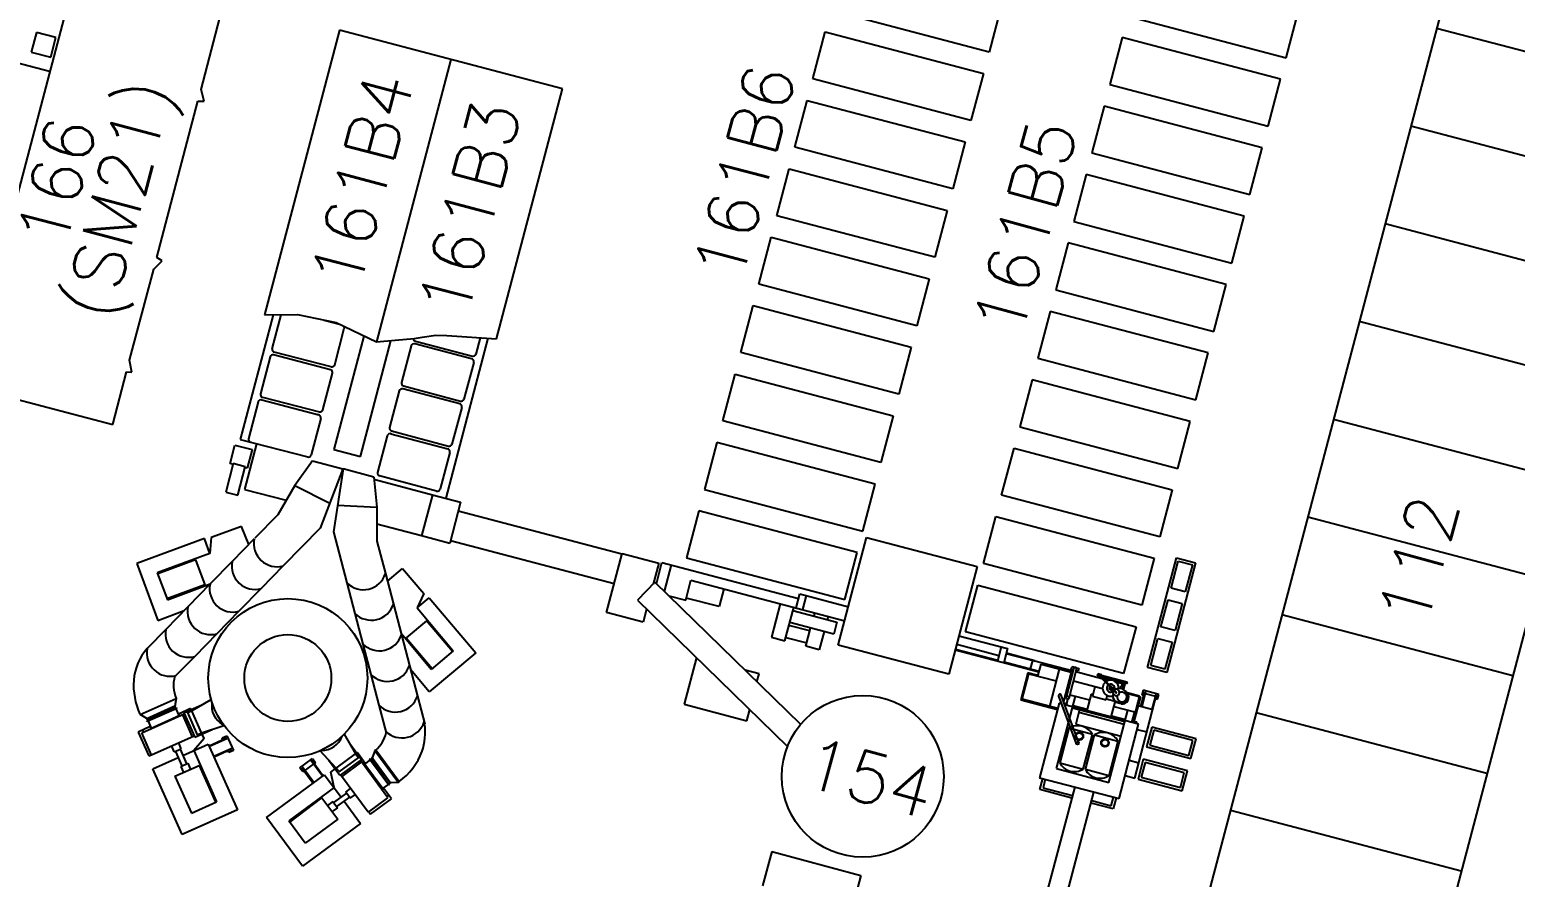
# Model space of a CAD drawing. Extents: x -16413 to 78405, y -232 to 83089.
# Drawn here: x 14188 to 18594, y 29805 to 32320 of the extents above; entities that cross this region are included whole.
import ezdxf
from ezdxf.enums import TextEntityAlignment as Align

# ---------------------------------------------------------------- set-up
doc = ezdxf.new("R2010")
doc.units = 0
doc.header["$LTSCALE"] = 350
doc.header["$MEASUREMENT"] = 0
doc.layers.add('BACKGROUND', color=7, linetype='CONTINUOUS')
doc.styles.add('SIMPLEX', font='SIMPLEX')

msp = doc.modelspace()

# ---------------------------------------------------------------- linework, layer by layer
at = {"layer": 'BACKGROUND'}
for p, q in [((20126.9, 39029.3), (17060.5, 27392.5)), ((20811.5, 38848.8), (17898, 27792.3)), ((14303.1, 32411), (14091.8, 31609.2)), ((17069.4, 32393.2), (17032.7, 32254)), ((14695.7, 32142.9), (14757.7, 32378)), ((17032.7, 32254), (16563.8, 32377.5)), ((17444.7, 32360.6), (17913.6, 32237)), ((17913.6, 32237), (17950.3, 32376.3)), ((14207.2, 32312), (14191.9, 32254)), ((14265.2, 32296.7), (14207.2, 32312)), ((14249.9, 32238.7), (14265.2, 32296.7)), ((15106.4, 32319.1), (14883.6, 31474)), ((15767.4, 32144.9), (15106.4, 32319.1)), ((16510.3, 32174.5), (16547, 32313.7)), ((16547, 32313.7), (17015.9, 32190.2)), ((17427.9, 32296.8), (17391.2, 32157.5)), ((17896.8, 32173.2), (17427.9, 32296.8)), ((19044.6, 32143.8), (18360, 32324.2)), ((14004.9, 32260.8), (14246.7, 32197.1)), ((14191.9, 32254), (14249.9, 32238.7)), ((15436.9, 32232), (15215.9, 31393.6)), ((16979.2, 32050.9), (16510.3, 32174.5)), ((17015.9, 32190.2), (16979.2, 32050.9)), ((17860.1, 32034), (17896.8, 32173.2)), ((14704.6, 32108), (14695.7, 32142.9)), ((15571.9, 31403.2), (15767.4, 32144.9)), ((17391.2, 32157.5), (17860.1, 32034)), ((14564.3, 31644.2), (14686.5, 32108.1)), ((14686.5, 32108.1), (14704.6, 32108)), ((16456.8, 31971.4), (16493.5, 32110.6)), ((16493.5, 32110.6), (16962.4, 31987.1)), ((17374.4, 32093.7), (17337.7, 31954.5)), ((17843.2, 31970.1), (17374.4, 32093.7)), ((18968.2, 31853.7), (18283.6, 32034.1)), ((16925.7, 31847.8), (16456.8, 31971.4)), ((16962.4, 31987.1), (16925.7, 31847.8)), ((17337.7, 31954.5), (17806.6, 31830.9)), ((17806.6, 31830.9), (17843.2, 31970.1)), ((16403.3, 31768.3), (16440, 31907.6)), ((16440, 31907.6), (16908.8, 31784)), ((17320.9, 31890.6), (17284.2, 31751.4)), ((17789.7, 31767.1), (17320.9, 31890.6)), ((16872.2, 31644.8), (16403.3, 31768.3)), ((16908.8, 31784), (16872.2, 31644.8)), ((17753, 31627.8), (17789.7, 31767.1)), ((17284.2, 31751.4), (17753, 31627.8)), ((18891.7, 31563.6), (18207.1, 31744)), ((16349.8, 31565.3), (16386.5, 31704.5)), ((16386.5, 31704.5), (16855.3, 31581)), ((17267.4, 31687.6), (17230.7, 31548.3)), ((17736.2, 31564), (17267.4, 31687.6)), ((14555.2, 31609.3), (14580.7, 31634.7)), ((14580.7, 31634.7), (14564.3, 31644.2)), ((14483.8, 31339.4), (14555.2, 31609.3)), ((16818.6, 31441.7), (16349.8, 31565.3)), ((16855.3, 31581), (16818.6, 31441.7)), ((17230.7, 31548.3), (17699.5, 31424.8)), ((17699.5, 31424.8), (17736.2, 31564)), ((14909.5, 31474.2), (14812, 31104.1)), ((14883.6, 31474), (14981.5, 31474.9)), ((14906.7, 31373.7), (14933, 31474.4)), ((14981.5, 31474.9), (15096.7, 31451.3)), ((15060.8, 31458.7), (15106.3, 31446.7)), ((16296.3, 31362.2), (16333, 31501.4)), ((16333, 31501.4), (16801.8, 31377.9)), ((17213.8, 31484.5), (17177.2, 31345.2)), ((17682.7, 31360.9), (17213.8, 31484.5)), ((15092.2, 31325.8), (15120.5, 31434.2)), ((15096.7, 31451.3), (15215.9, 31393.6)), ((18815.3, 31273.5), (18130.7, 31453.9)), ((15178.5, 31410.8), (15089.8, 31074.1)), ((15168.3, 31053.5), (15258.9, 31397.4)), ((15215.9, 31393.6), (15271.7, 31398.5)), ((15271.7, 31398.5), (15327.5, 31403.5)), ((15319, 31381.9), (15290.2, 31273.6)), ((15327.5, 31403.5), (15351.7, 31407.9)), ((15498.3, 31343.4), (15329.3, 31387.9)), ((15331.4, 31395.9), (15500.4, 31351.4)), ((15351.7, 31407.9), (15392.4, 31413.3)), ((15392.4, 31413.3), (15424.4, 31412.7)), ((15546.5, 31404.8), (15421.4, 30930)), ((15424.4, 31412.7), (15571.9, 31403.2)), ((15523.6, 31406.3), (15510.7, 31357.5)), ((16801.8, 31377.9), (16765.1, 31238.6)), ((14490.3, 31303.9), (14483.8, 31339.4)), ((14900.3, 31349.4), (14871.8, 31240.1)), ((15079.5, 31310.9), (14910.6, 31355.4)), ((15081.9, 31319.7), (14912.7, 31363.4)), ((15504.3, 31333.1), (15475.2, 31223.9)), ((16765.1, 31238.6), (16296.3, 31362.2)), ((17177.2, 31345.2), (17646, 31221.7)), ((17646, 31221.7), (17682.7, 31360.9)), ((13829.4, 31308.1), (14433.6, 31148.9)), ((14433.6, 31148.9), (14474.7, 31304.6)), ((14474.7, 31304.6), (14490.3, 31303.9)), ((15057.2, 31192.2), (15085.5, 31300.6)), ((16242.8, 31159.1), (16279.4, 31298.4)), ((16279.4, 31298.4), (16748.3, 31174.8)), ((15283.6, 31248.4), (15254.7, 31140.1)), ((15462.8, 31209.9), (15293.9, 31254.4)), ((15296.1, 31263.3), (15464.9, 31217.9)), ((17160.3, 31281.4), (17123.6, 31142.2)), ((17629.2, 31157.9), (17160.3, 31281.4)), ((14865.3, 31215.7), (14836.8, 31106.4)), ((14875.6, 31221.7), (15044.6, 31177.2)), ((14877.8, 31229.8), (15047, 31186.1)), ((15468.8, 31199.6), (15439.7, 31090.4)), ((15050.6, 31166.9), (15022.3, 31058.5)), ((16711.6, 31035.6), (16242.8, 31159.1)), ((16748.3, 31174.8), (16711.6, 31035.6)), ((17592.5, 31018.6), (17629.2, 31157.9)), ((18738.9, 30983.4), (18054.2, 31163.8)), ((15248.1, 31114.8), (15219.3, 31006.6)), ((15258.4, 31120.9), (15427.3, 31076.4)), ((15260.7, 31129.7), (15429.4, 31084.4)), ((17123.6, 31142.2), (17592.5, 31018.6)), ((14781.6, 31032.5), (14796.2, 31087.7)), ((14796.2, 31087.7), (14846.9, 31074.4)), ((14812, 31104.1), (15012, 31052.4)), ((14860.3, 31091.4), (14824.7, 30956.3)), ((14846.9, 31074.4), (14832.3, 31019.2)), ((15089.8, 31074.1), (15168.3, 31053.5)), ((15433.3, 31066), (15404.4, 30957.4)), ((16225.9, 31095.3), (16189.2, 30956.1)), ((16694.8, 30971.8), (16225.9, 31095.3)), ((17070.1, 30939.1), (17106.8, 31078.4)), ((17106.8, 31078.4), (17575.7, 30954.8)), ((14791.3, 31032.7), (14769, 30948)), ((14790.6, 31030.1), (14781.6, 31032.5)), ((14826.7, 31023.3), (14791.3, 31032.7)), ((14804.4, 30938.6), (14826.7, 31023.3)), ((14832.3, 31019.2), (14826, 31020.8)), ((15026, 31040.8), (14974, 30968)), ((15026, 31040.8), (15116.7, 31016.9)), ((15116.7, 31016.9), (15048.8, 30841.3)), ((15117.1, 31016.8), (15089, 30830.7)), ((15207.7, 30992.6), (15117.1, 31016.8)), ((15207.7, 30992.6), (15216.8, 30903.6)), ((15208.3, 30986.1), (15382, 30940.4)), ((15393.9, 30950.9), (15225.2, 30996.2)), ((14769, 30948), (14804.4, 30938.6)), ((14824.7, 30956.3), (14948.3, 30923.7)), ((14974, 30968), (14923.1, 30880.4)), ((14974, 30968), (15077.4, 30915.3)), ((15382, 30940.4), (15349.7, 30817.9)), ((15382, 30940.4), (15465.4, 30918.4)), ((16189.2, 30956.1), (16658.1, 30832.5)), ((16658.1, 30832.5), (16694.8, 30971.8)), ((17539, 30815.6), (17070.1, 30939.1)), ((17575.7, 30954.8), (17539, 30815.6)), ((15100.8, 30909.1), (15216.8, 30903.6)), ((15216.8, 30903.6), (15217.5, 30802.3)), ((15465.4, 30918.4), (15433.1, 30795.9)), ((15943.5, 30763.7), (15458.3, 30891.6)), ((16172.4, 30892.2), (16135.7, 30753)), ((16641.3, 30768.7), (16172.4, 30892.2)), ((14816, 30846.5), (14725.7, 30813)), ((14837.3, 30792.5), (14816, 30846.5)), ((14923.1, 30880.4), (14855.6, 30811.2)), ((15349.7, 30817.9), (15217.2, 30852.8)), ((17016.6, 30736), (17053.3, 30875.3)), ((17053.3, 30875.3), (17522.2, 30751.7)), ((18662.4, 30693.3), (17977.8, 30873.7)), ((14705.6, 30810.6), (14505.3, 30736.2)), ((14722.1, 30766.3), (14705.6, 30810.6)), ((14725.7, 30813), (14722.1, 30766.3)), ((14853.7, 30809.3), (14788.1, 30742.1)), ((15048.8, 30841.3), (14939.3, 30729.1)), ((15089, 30830.7), (15128.5, 30678.9)), ((15217.5, 30802.3), (15242.5, 30706.1)), ((15433.1, 30795.9), (15349.7, 30817.9)), ((15435.5, 30804.9), (15920.7, 30677.1)), ((16585.6, 30493.9), (16669.8, 30813.7)), ((16669.8, 30813.7), (16997.6, 30727.3)), ((14722.1, 30766.3), (14566, 30708.4)), ((15898, 30590.9), (15944.2, 30766.1)), ((15944.2, 30766.1), (16053.1, 30737.4)), ((16604.6, 30629.4), (16641.3, 30768.7)), ((14505.3, 30736.2), (14567.9, 30567.5)), ((14679.1, 30746.7), (14567.2, 30705.2)), ((14679.1, 30746.7), (14706.5, 30672.9)), ((14788.1, 30742.1), (14723.1, 30675.5)), ((14939.3, 30729.1), (14873.8, 30662)), ((15248.5, 30683.4), (15293.6, 30721.4)), ((15293.6, 30721.4), (15356.4, 30646.8)), ((16053.1, 30737.4), (16036.7, 30675.2)), ((16046.2, 30676.2), (16062.8, 30739)), ((16062.8, 30739), (16467.6, 30632.3)), ((16090.1, 30731.8), (16069.5, 30653.5)), ((16135.7, 30753), (16604.6, 30629.4)), ((16997.6, 30727.3), (16913.4, 30407.5)), ((17485.5, 30612.5), (17016.6, 30736)), ((17522.2, 30751.7), (17485.5, 30612.5)), ((17502.9, 30428), (17588.5, 30752.9)), ((17645.5, 30737.9), (17559.9, 30413)), ((17573, 30663.2), (17594, 30743.2)), ((17588.5, 30752.9), (17645.5, 30737.9)), ((17594, 30743.2), (17635.9, 30732.1)), ((17635.9, 30732.1), (17614.8, 30652.2)), ((14566, 30708.4), (14595.8, 30628.3)), ((14706.5, 30672.9), (14594.6, 30631.4)), ((14595.8, 30628.3), (14723.1, 30675.5)), ((14723.1, 30675.5), (14656.8, 30607.7)), ((15128.5, 30678.9), (15152.1, 30588.1)), ((15242.5, 30706.1), (15266.2, 30615.2)), ((16041.8, 30680.4), (15990.1, 30627.7)), ((16474.4, 30258.9), (16041.8, 30680.4)), ((16133.1, 30627.3), (16148.7, 30686.4)), ((16148.7, 30686.4), (16604.6, 30566.3)), ((16963.1, 30533), (16999.8, 30672.2)), ((16999.8, 30672.2), (17468.7, 30548.7)), ((14873.8, 30662), (14808.1, 30594.8)), ((15356.4, 30646.8), (15336.5, 30604.4)), ((15336.5, 30604.4), (15372.7, 30634.8)), ((15372.7, 30634.8), (15510.3, 30471.3)), ((15990.1, 30627.7), (16435.4, 30193.7)), ((16082.8, 30640.5), (16133.1, 30627.3)), ((16232.3, 30608.2), (16134.9, 30633.8)), ((16246.1, 30660.7), (16232.3, 30608.2)), ((16460.3, 30604.3), (16471.3, 30646.1)), ((16471.3, 30646.1), (16615.6, 30608.1)), ((16490.3, 30641.1), (16479.3, 30599.3)), ((17542.7, 30548.5), (17563.8, 30628.4)), ((17563.8, 30628.4), (17605.7, 30617.4)), ((17614.8, 30652.2), (17573, 30663.2)), ((14567.9, 30567.5), (14645.7, 30596.4)), ((14656.8, 30607.7), (14591.1, 30540.6)), ((14808.1, 30594.8), (14742.4, 30527.6)), ((15152.1, 30588.1), (15175.9, 30497.2)), ((15266.2, 30615.2), (15290, 30524.3)), ((15336.5, 30604.4), (15443.8, 30477.1)), ((16006.9, 30562.2), (15898, 30590.9)), ((16016.9, 30600.3), (16006.9, 30562.2)), ((16413.5, 30616.6), (16387.3, 30517.4)), ((16427.3, 30506.8), (16453.5, 30606.1)), ((16450.9, 30596.3), (16581.4, 30561.9)), ((16515.5, 30589.8), (16512.9, 30580)), ((16555.5, 30579.2), (16552.9, 30569.4)), ((17605.7, 30617.4), (17584.6, 30537.4)), ((18586, 30403.2), (17901.3, 30583.6)), ((14591.1, 30540.6), (14536, 30484.1)), ((15364.4, 30566.2), (15304.1, 30515.4)), ((15441.2, 30474.9), (15364.4, 30566.2)), ((16501.4, 30536.2), (16439.3, 30552.5)), ((16572, 30526.5), (16441.5, 30560.9)), ((16489.3, 30490.5), (16503.6, 30544.6)), ((16543.5, 30534), (16529.3, 30480)), ((16581.4, 30561.9), (16572, 30526.5)), ((17468.7, 30548.7), (17432, 30409.4)), ((17584.6, 30537.4), (17542.7, 30548.5)), ((14742.4, 30527.6), (14676.8, 30460.5)), ((15175.9, 30497.2), (15199.6, 30406.4)), ((15378.4, 30422), (15288.9, 30528.3)), ((15290, 30524.3), (15313.7, 30433.4)), ((15304.1, 30515.4), (15381, 30424.2)), ((16387.3, 30517.4), (16427.3, 30506.8)), ((16430, 30517.1), (16492, 30500.8)), ((16529.3, 30480), (16489.3, 30490.5)), ((16913.4, 30407.5), (16585.6, 30493.9)), ((16936.8, 30496.4), (17062.1, 30463.3)), ((16943.5, 30521.7), (17087.8, 30483.6)), ((17432, 30409.4), (16963.1, 30533)), ((17512.5, 30433.7), (17533.6, 30513.7)), ((17533.6, 30513.7), (17575.4, 30502.6)), ((17575.4, 30502.6), (17554.4, 30422.7)), ((14676.8, 30460.5), (14617.4, 30399.7)), ((15510.3, 30471.3), (15372.7, 30355.5)), ((15443.8, 30477.1), (15378.4, 30422)), ((16164.9, 30457.4), (16128.4, 30318.6)), ((16932.4, 30479.9), (17180.9, 30414.4)), ((16933.1, 30482.4), (17058.4, 30449.3)), ((17068.8, 30488.7), (17057.8, 30446.9)), ((17087.8, 30483.6), (17076.8, 30441.8)), ((17167.9, 30446.2), (17083.8, 30468.4)), ((17084.5, 30470.8), (17168.6, 30448.7)), ((17161.3, 30448), (17154.9, 30423.9)), ((17168.6, 30448.7), (17167.9, 30446.2)), ((17168.2, 30447.4), (17281.9, 30417.7)), ((15199.6, 30406.4), (15223.3, 30315.5)), ((15313.7, 30433.4), (15337.4, 30342.6)), ((15372.7, 30355.5), (15316.7, 30422)), ((16350.7, 30408.9), (16309.2, 30419.9)), ((16344.5, 30385.5), (16350.7, 30408.9)), ((17077.5, 30444.3), (17181.5, 30416.9)), ((17148.2, 30412.2), (17127, 30331.8)), ((17130.6, 30333.5), (17150.5, 30409)), ((17178.2, 30404.3), (17148.2, 30412.2)), ((17150.5, 30409), (17231.7, 30387.6)), ((17161.6, 30422.1), (17160.9, 30419.7)), ((17177.6, 30401.8), (17186.9, 30437.2)), ((17186.9, 30437.2), (17276.5, 30413.6)), ((17241.1, 30422.9), (17211.9, 30312.1)), ((17276.5, 30413.6), (17253.6, 30326.8)), ((17283.5, 30423.9), (17261.2, 30339.4)), ((17269.9, 30337), (17292.2, 30421.8)), ((17276.8, 30421.7), (17278.8, 30429.6)), ((17282.5, 30420), (17276.8, 30421.7)), ((17289.1, 30427.3), (17278.8, 30429.6)), ((17289.1, 30427.3), (17299, 30424.2)), ((17290.6, 30415.4), (17366.8, 30395.4)), ((17297, 30416.4), (17291.2, 30417.7)), ((17299, 30424.2), (17297, 30416.4)), ((17355.8, 30408.9), (17353.9, 30401.7)), ((17353.9, 30401.7), (17362.8, 30399.4)), ((17365.9, 30406.3), (17355.8, 30408.9)), ((17359.1, 30403.2), (17409, 30352.6)), ((17410.7, 30354.2), (17360.8, 30404.8)), ((17441.3, 30383.8), (17362.1, 30404.7)), ((17440.6, 30381.5), (17363.8, 30401.7)), ((17364.7, 30401.5), (17364.5, 30401)), ((17365.3, 30403.8), (17365.9, 30406.3)), ((17559.9, 30413), (17502.9, 30428)), ((17554.4, 30422.7), (17512.5, 30433.7)), ((17270.5, 30390.8), (17274.5, 30389.7)), ((17271.1, 30393.3), (17275.1, 30392.2)), ((17369.6, 30364.7), (17283.2, 30387.5)), ((17346.9, 30370.7), (17339.5, 30342.7)), ((17431.2, 30381), (17367.8, 30397.7)), ((17371.3, 30394.2), (17388.4, 30389.7)), ((17390.7, 30362.6), (17400.4, 30354.9)), ((17396.5, 30369.9), (17406.2, 30362.2)), ((17428.1, 30379.2), (17409.7, 30384.1)), ((17428.7, 30381.7), (17425.9, 30371)), ((17431.2, 30381), (17428.2, 30369.4)), ((17428.8, 30367.5), (17428.5, 30364.2)), ((17435.1, 30382.9), (17430, 30363.5)), ((17436.7, 30382.5), (17431.5, 30362.7)), ((17489.9, 30360.1), (17486.1, 30345.6)), ((17536, 30348), (17489.9, 30360.1)), ((14515, 30288.3), (14622.1, 30335.7)), ((14620.4, 30313.8), (14532.9, 30274.7)), ((14533.3, 30274), (14620.7, 30313)), ((14622.1, 30335.7), (14617.9, 30312.6)), ((14620.7, 30313), (14620.4, 30313.8)), ((14644.4, 30293.3), (14699.7, 30317.9)), ((14669.1, 30300), (14725.5, 30333.1)), ((15223.3, 30315.5), (15244.8, 30233.3)), ((15337.4, 30342.6), (15359.3, 30259)), ((16128.4, 30318.6), (16314, 30269.7)), ((17127, 30331.8), (17236, 30303.1)), ((17236.7, 30305.6), (17130.6, 30333.5)), ((17240.9, 30321.4), (17182.7, 30100.6)), ((17232.5, 30127.5), (17289.4, 30342.4)), ((17238.9, 30342.9), (17291.2, 30201.6)), ((17247.5, 30319.6), (17240.9, 30321.4)), ((17298.9, 30204.5), (17246.6, 30345.7)), ((17255, 30322.9), (17263.3, 30320.8)), ((17255.7, 30321.1), (17262.9, 30319.2)), ((17476.5, 30259.3), (17257.2, 30317.1)), ((17262, 30315.8), (17266.8, 30334)), ((17272.5, 30346.8), (17330.9, 30331.4)), ((17282, 30314.6), (17323.6, 30303.6)), ((17335.3, 30348.1), (17322.6, 30299.8)), ((17340.6, 30346.7), (17335.3, 30348.1)), ((17339.5, 30342.7), (17380.2, 30332)), ((17380.2, 30332), (17383.3, 30343.8)), ((17380.9, 30334.5), (17409.5, 30326.9)), ((17394.8, 30280.8), (17406.4, 30325)), ((17424.1, 30320.3), (17406.4, 30325)), ((17439.1, 30354.7), (17479.3, 30343.8)), ((17440.5, 30351.4), (17481.6, 30340.6)), ((17479.3, 30343.8), (17458.3, 30264.1)), ((17481.6, 30340.6), (17461.3, 30263.3)), ((17464.8, 30099.5), (17529.8, 30346.2)), ((17474.7, 30314.4), (17518.4, 30302.9)), ((17483, 30312.4), (17494.4, 30355.5)), ((17496.9, 30354.9), (17485.5, 30311.8)), ((17486.1, 30345.6), (17491.4, 30344.2)), ((17494.4, 30355.5), (17496.9, 30354.9)), ((17495.8, 30350.7), (17526.3, 30342.7)), ((17527.3, 30346.9), (17516, 30303.8)), ((17526.8, 30334.9), (17532.2, 30333.5)), ((17529.8, 30346.2), (17527.3, 30346.9)), ((17532.2, 30333.5), (17536, 30348)), ((14535.4, 30275.9), (14515, 30288.3)), ((14519.7, 30233.3), (14646, 30289.7)), ((14532.9, 30274.7), (14533.3, 30274)), ((14535.4, 30269), (14623, 30308.1)), ((14536.2, 30267.2), (14535.4, 30269)), ((14538, 30270.1), (14535.8, 30275.1)), ((14623.8, 30306.3), (14536.2, 30267.2)), ((14545.3, 30246.9), (14632.8, 30286)), ((14620.4, 30306.9), (14618.2, 30311.9)), ((14621.3, 30305.1), (14630.3, 30284.8)), ((14623, 30308.1), (14623.8, 30306.3)), ((14652.4, 30299.9), (14628.9, 30289.6)), ((14628.9, 30289.6), (14630.9, 30285.1)), ((14632.8, 30286), (14633.6, 30284.2)), ((14640.5, 30287.2), (14669.7, 30221.6)), ((14644.4, 30293.3), (14676.9, 30220.5)), ((14664.9, 30305.6), (14652.4, 30299.9)), ((14652.4, 30299.9), (14653.5, 30297.3)), ((14655.2, 30293.7), (14669.1, 30300)), ((14655.2, 30293.7), (14684.4, 30228.2)), ((14664.9, 30305.6), (14666.1, 30302.9)), ((14697.1, 30233.8), (14667.9, 30299.4)), ((16314, 30269.7), (16322.9, 30303.4)), ((17280.4, 30308.3), (17435.7, 30267.4)), ((17301.3, 30302.8), (17289.9, 30259.6)), ((17299.3, 30295), (17433.9, 30259.5)), ((17388.3, 30086.5), (17444.7, 30301.5)), ((17395.8, 30284.6), (17437.4, 30273.7)), ((17403.1, 30312.4), (17463.7, 30296.4)), ((17463.7, 30296.4), (17455.4, 30264.8)), ((17458.8, 30277.9), (17464.7, 30276.4)), ((17485.5, 30311.8), (17516, 30303.8)), ((18509.5, 30113.1), (17824.9, 30293.5)), ((14545.2, 30252.2), (14509.3, 30236.1)), ((14509.3, 30236.1), (14540.9, 30165.3)), ((14549, 30167.7), (14519.7, 30233.3)), ((14521.8, 30241.7), (14524.6, 30235.5)), ((14538.7, 30268.3), (14547.8, 30248)), ((14545.2, 30252.2), (14547.2, 30247.7)), ((14546.1, 30245.1), (14545.3, 30246.9)), ((14676.9, 30220.5), (14728.2, 30243.4)), ((14684.4, 30228.2), (14697.1, 30233.8)), ((14697.1, 30233.9), (14763.5, 30255.8)), ((14704.6, 30216.6), (14698.6, 30230.2)), ((14758.5, 30218.8), (14772.2, 30224.9)), ((14772.2, 30224.9), (14791.6, 30181.4)), ((15120.4, 30229.6), (15154.1, 30171.9)), ((17269.6, 30247.6), (17242.5, 30144.9)), ((17339.2, 30229.2), (17269.6, 30247.6)), ((17289.9, 30259.6), (17424.5, 30224.1)), ((17312.1, 30126.4), (17339.2, 30229.2)), ((17318.4, 30124.9), (17345.5, 30227.6)), ((17345.5, 30227.6), (17415.1, 30209.2)), ((17418.4, 30038.5), (17476.5, 30259.3)), ((17462.2, 30266.7), (17468.1, 30265.2)), ((17462.6, 30268.2), (17470, 30266.3)), ((17468.1, 30265.2), (17467.2, 30261.7)), ((17470, 30266.3), (17468.7, 30261.3)), ((17472.5, 30243.8), (17500.9, 30236.3)), ((17515.4, 30251), (17499.8, 30192)), ((17521, 30241.3), (17509.4, 30197.6)), ((17646.7, 30216.4), (17515.4, 30251)), ((17637.1, 30210.7), (17521, 30241.3)), ((14675.3, 30224.1), (14549, 30167.7)), ((14616.4, 30177.3), (14608.7, 30194.4)), ((14616.4, 30177.3), (14637.2, 30186.6)), ((14637.2, 30186.6), (14629.5, 30203.7)), ((14633.7, 30185), (14653, 30141.8)), ((14641.8, 30166.9), (14717, 30200.4)), ((14704.6, 30216.6), (14673.9, 30181.3)), ((14673.9, 30181.2), (14741.7, 30029.2)), ((14717, 30200.4), (14804.1, 30005.3)), ((14719.4, 30195), (14771.5, 30218.5)), ((14772.5, 30216.2), (14720.4, 30192.8)), ((14733.3, 30164.1), (14785.3, 30187.4)), ((14786.4, 30185), (14734.4, 30161.6)), ((14760.8, 30213.6), (14758.5, 30218.8)), ((14771.5, 30218.5), (14772.5, 30216.2)), ((14791.6, 30181.4), (14777.9, 30175.3)), ((14785.3, 30187.4), (14786.4, 30185)), ((15096.4, 30129.1), (15049.4, 30180.8)), ((15136.5, 30202.2), (15171.5, 30155)), ((15211.5, 30180.9), (15203.7, 30158.3)), ((15213.7, 30182.6), (15211.4, 30180.9)), ((15211.4, 30180.9), (15281.2, 30086.4)), ((15283.4, 30088), (15213.7, 30182.6)), ((17415.1, 30209.2), (17388, 30106.4)), ((17499.8, 30192), (17631.1, 30157.3)), ((17509.4, 30197.6), (17625.5, 30167)), ((17625.5, 30167), (17637.1, 30210.7)), ((17631.1, 30157.3), (17646.7, 30216.4)), ((14540.9, 30165.3), (14548.6, 30168.7)), ((14552.7, 30127.1), (14627.9, 30160.7)), ((14618.1, 30104.7), (14690, 30136.8)), ((14619.8, 30178.8), (14639.1, 30135.6)), ((14635.7, 30134), (14656.5, 30143.3)), ((14656.5, 30143.3), (14664.5, 30125.4)), ((14690, 30136.8), (14738.5, 30027.8)), ((14777.9, 30175.3), (14775.7, 30180.2)), ((14988.4, 30129.8), (15026.6, 30158.1)), ((15035.6, 30146.1), (14997.3, 30117.7)), ((15022.1, 30150.7), (15024.1, 30152.2)), ((15056, 30104.8), (15022.1, 30150.7)), ((15024.1, 30152.2), (15057.9, 30106.4)), ((15026.6, 30158.1), (15035.6, 30146.1)), ((15107.5, 30107.5), (15074.1, 30152.7)), ((15096.4, 30129.1), (15154.1, 30171.9)), ((15162.4, 30160.7), (15104.7, 30117.9)), ((15171.5, 30155), (15107.5, 30107.5)), ((15172, 30147.8), (15113.2, 30104.2)), ((15154.1, 30171.9), (15162.4, 30160.7)), ((15159.8, 30175.9), (15157.4, 30174.1)), ((15159.7, 30175.8), (15167.9, 30164.7)), ((15167.9, 30164.7), (15165.6, 30163)), ((15167.4, 30164.2), (15182.7, 30143.7)), ((15172, 30147.8), (15168.4, 30152.7)), ((15250, 30040.9), (15171.5, 30147.3)), ((15178.8, 30143.3), (15177.2, 30142.2)), ((15177.2, 30142.2), (15234.1, 30065.1)), ((15235.7, 30066.2), (15178.7, 30143.3)), ((15182.7, 30143.7), (15179.9, 30141.7)), ((15197, 30153.4), (15180.4, 30141.2)), ((15195.4, 30155.6), (15197, 30156.8)), ((15252.3, 30078.5), (15195.4, 30155.6)), ((15197, 30156.8), (15253.9, 30079.7)), ((15203.1, 30157.8), (15198.6, 30154.6)), ((15202.1, 30160.5), (15201.4, 30160)), ((15201.4, 30160), (15258.3, 30083)), ((15258.9, 30083.4), (15202.1, 30160.5)), ((17242.5, 30144.9), (17312.1, 30126.4)), ((17448.4, 30152.7), (17476.9, 30145.2)), ((17490.2, 30155.4), (17474.6, 30096.4)), ((17495.8, 30145.8), (17484.2, 30102)), ((17621.5, 30120.8), (17490.2, 30155.4)), ((17611.9, 30115.2), (17495.8, 30145.8)), ((14639.8, 29931.9), (14552.7, 30127.1)), ((14618.1, 30104.7), (14667.1, 29995.6)), ((14635.7, 30134), (14643.7, 30116.1)), ((14890.1, 29982.6), (15062.2, 30109.4)), ((14997.3, 30117.7), (14988.4, 30129.8)), ((14996.8, 30131.9), (14994.7, 30130.3)), ((14994.7, 30130.3), (15028.5, 30084.4)), ((15030.6, 30086.1), (14996.8, 30131.9)), ((15062.2, 30109.4), (15111, 30043.2)), ((15080.8, 30117.5), (15093.3, 30126.7)), ((15090.1, 30071.5), (15080.8, 30117.5)), ((15104.7, 30117.9), (15096.4, 30129.1)), ((15191.6, 29998.4), (15109.6, 30109.1)), ((17182.7, 30100.6), (17418.4, 30038.5)), ((17183.5, 30065.2), (17192.1, 30098.1)), ((17199.7, 30096.1), (17193.1, 30070.8)), ((17232.5, 30127.5), (17388.3, 30086.5)), ((17388, 30106.4), (17318.4, 30124.9)), ((17436.4, 30107), (17464.8, 30099.5)), ((17474.6, 30096.4), (17606, 30061.8)), ((17484.2, 30102), (17600.4, 30071.4)), ((17600.4, 30071.4), (17611.9, 30115.2)), ((17606, 30061.8), (17621.5, 30120.8)), ((15090.1, 30071.5), (14956.2, 29972.7)), ((15127, 30055), (15088.9, 30026.9)), ((15124.7, 30058.1), (15139.8, 30069.2)), ((15138.3, 30039.7), (15124.7, 30058.1)), ((15138.3, 30039.7), (15153.4, 30050.9)), ((15250.6, 30080.8), (15234, 30068.5)), ((15234.1, 30065.1), (15235.7, 30066.2)), ((15237.1, 30069.9), (15234.4, 30067.9)), ((15260.4, 30038.1), (15237.1, 30069.9)), ((15252.3, 30049.2), (15246.8, 30045.2)), ((15252.3, 30081.9), (15256.6, 30085.2)), ((15253.9, 30079.7), (15252.3, 30078.5)), ((15281.4, 30086.1), (15257.3, 30085.7)), ((15258.3, 30083), (15258.9, 30083.4)), ((15281.2, 30086.4), (15283.4, 30088)), ((17286.8, 30073.1), (16743.3, 28026.1)), ((16804.3, 28010), (17343.9, 30058.1)), ((17278.1, 30040.2), (17183.5, 30065.2)), ((17193.1, 30070.8), (17280.1, 30047.8)), ((14804.1, 30005.3), (14639.8, 29931.9)), ((14667.1, 29995.6), (14741.7, 30029.2)), ((14959.1, 29968.9), (15054.2, 30040.8)), ((15054.2, 30040.8), (15100.9, 29977.4)), ((15086.6, 30030), (15070.8, 30018.3)), ((15100.2, 30011.6), (15084.3, 29999.9)), ((15086.6, 30030), (15100.2, 30011.6)), ((15136, 30042.8), (15097.9, 30014.7)), ((15120, 30031), (15168.9, 29964.7)), ((15191.9, 29998.2), (15250, 30040.9)), ((15198, 29992.1), (15260.4, 30038.1)), ((17400.6, 30007.9), (17335.3, 30025.1)), ((17337.3, 30032.8), (17395, 30017.5)), ((17395, 30017.5), (17401.7, 30042.8)), ((17409.3, 30040.8), (17400.6, 30007.9)), ((14996.9, 29837.8), (14890.1, 29982.6)), ((14956.2, 29972.7), (14958.8, 29969.1)), ((15004.9, 29906.6), (14958.2, 29969.9)), ((15168.9, 29964.7), (14996.9, 29837.8)), ((15100.9, 29977.4), (15004.9, 29906.6)), ((15193, 29998.9), (15198, 29992.1)), ((18433.1, 29823), (17748.5, 30003.4)), ((16388.4, 29882.1), (16360.5, 29779.8)), ((16388.4, 29882.1), (16652.9, 29810.5)), ((16652.9, 29810.5), (16632.5, 29735.6))]:
    msp.add_line(p, q, dxfattribs=at)
for centre, radius in [((14953.1, 30396.2), 235.9), ((14953.1, 30396.2), 128.9), ((17359.9, 30404), 1.19), ((16658.2, 30104.5), 240), ((17265.6, 30338.3), 4.5), ((17300.6, 30224), 11.8), ((17300.6, 30224), 9.84), ((17295, 30203), 4.11), ((17376.6, 30204), 11.8), ((17376.6, 30204), 9.84)]:
    msp.add_circle(centre, radius, dxfattribs=at)
for centre, radius, start, end in [((15112.3, 31436.4), 8.48, 345.1757, 26.1312), ((14914.9, 31371.6), 8.44, 165.2557, 259.2936), ((15327.2, 31379.8), 8.44, 71.4633, 165.5049), ((15333.6, 31404.1), 8.44, 185.1286, 259.0998), ((14908.5, 31347.3), 8.44, 71.7469, 165.5032), ((15496.1, 31335.2), 8.46, 345.0909, 79.0083), ((15502.5, 31359.6), 8.44, 251.3724, 346.1206), ((15077.4, 31302.8), 8.43, 344.8405, 79.6133), ((15084, 31327.8), 8.42, 249.8416, 346.0915), ((14879.9, 31237.9), 8.44, 165.2557, 259.2936), ((15291.7, 31246.3), 8.42, 69.5568, 165.8076), ((15298.3, 31271.4), 8.42, 164.4465, 260.1029), ((14873.5, 31213.6), 8.46, 71.4665, 165.384), ((14873.5, 31213.6), 8.44, 71.8493, 72.1662), ((15460.6, 31201.7), 8.46, 345.0909, 79.0083), ((15467, 31226.1), 8.46, 251.4637, 345.1001), ((15042.6, 31169.5), 8.43, 341.4242, 93.6278), ((15049.1, 31194.2), 8.44, 251.7473, 345.7888), ((14845, 31104.2), 8.42, 165.0161, 262.8804), ((15256.3, 31113.2), 8.4, 56.5634, 168.6825), ((15262.9, 31137.9), 8.44, 164.6861, 258.7276), ((15425.2, 31068.2), 8.43, 344.8423, 79.6124), ((15431.5, 31092.6), 8.48, 250.5867, 345.1774), ((15014.1, 31060.5), 8.42, 249.829, 346.0915), ((15227.4, 31004.3), 8.42, 164.3834, 260.7533), ((15396.1, 30959), 8.41, 254.8662, 305.4636), ((15396.2, 30959), 8.41, 305.006, 349.1652), ((14921.1, 30795.4), 68.8, 168.3182, 285.3425), ((14855.4, 30728.2), 68.7, 168.3822, 285.4882), ((14789.7, 30661), 68.7, 168.372, 285.4984), ((15177.3, 30727), 68.5, 224.6426, 342.2701), ((14724.4, 30594.2), 69, 168.6859, 285.1845), ((15200.8, 30637), 69, 225.1323, 341.5707), ((14658.3, 30526.5), 68.6, 168.1751, 285.6952), ((15224.5, 30546.3), 69.1, 225.2956, 341.4074), ((14661.3, 30375.4), 165.9, 139.0667, 174.8412), ((14603.6, 30470.6), 68.9, 168.6798, 285.1906), ((15248.3, 30455.3), 69, 225.1721, 341.5309), ((17287.9, 30423), 4.5, 344.8762, 167.4437), ((17359.9, 30404), 2.25, 346.4512, 282.7685), ((14703.7, 30376), 208.2, 176.0539, 204.5368), ((14702.7, 30373.9), 89.1, 163.1262, 183.1566), ((14724, 30379.2), 110.8, 185.2928, 203.13), ((17393.6, 30366.2), 24, 131.2979, 284.5012), ((17393.6, 30366.2), 24, 358.6171, 125.599), ((17393.6, 30366.2), 11.8, 127.8753, 298.4258), ((17393.6, 30366.2), 11.8, 345.1081, 116.052), ((17393.6, 30366.2), 4.69, 117.5237, 231.7615), ((17393.6, 30366.2), 4.69, 51.6539, 81.4845), ((17409.8, 30353.4), 9.5, 141.7766, 127.4211), ((17420.4, 30344.6), 21.2, 347.4808, 120.3584), ((17423.6, 30367.7), 3.06, 141.326, 187.6602), ((17423.7, 30367.6), 3.16, 186.5434, 215.3876), ((17424.3, 30367.2), 3.86, 102.9333, 142.445), ((17424.6, 30366.5), 4.64, 55.3893, 104.5792), ((17425.3, 30367.4), 3.49, 2.7322, 56.7762), ((17441, 30382.6), 1.97, 202.2215, 128.2626), ((17441, 30382.6), 1.19, 252.5463, 74.5419), ((14789.5, 30314.2), 62.3, 169.8999, 243.3197), ((15272.1, 30364), 68.7, 224.7985, 341.9045), ((17242.7, 30344.3), 4.11, 20.3113, 200.4168), ((17420.7, 30344.9), 21.2, 162.1512, 297.1524), ((17409.8, 30353.4), 1.19, 224.3685, 44.5996), ((17426.7, 30339.9), 14.4, 161.337, 121.5106), ((17428.8, 30338), 15.7, 245.0156, 36.5693), ((17428.8, 30338), 18.3, 255.2375, 45.89), ((15151.4, 30255.8), 96.1, 310.3993, 346.4718), ((15292.1, 30287.2), 68.5, 224.5326, 342.1704), ((15182.3, 30236.2), 178.4, 341.2604, 7.3236), ((17295.6, 30205.3), 49.7, 28.791, 121.6839), ((17371.6, 30185.4), 49.6, 28.7161, 121.7588), ((15055.4, 30244.5), 62.3, 267.3054, 340.6859), ((15168.3, 30247.1), 195.3, 305.904, 339.5641), ((17285.7, 30167.5), 48.8, 207.5909, 302.6968), ((17361.7, 30147.6), 48.8, 207.6625, 302.6252)]:
    msp.add_arc(centre, radius, start, end, dxfattribs=at)

# ---------------------------------------------------------------- texts
at = {"layer": 'BACKGROUND', "style": 'SIMPLEX'}
for s, rotation, p in [('161B4', 75.2375, (15246.3, 31853.9)), ('161B6', 75.2375, (16380.1, 31878.1)), ('(SM21)', 75.2375, (14520.6, 31799)), ('161B3', 75.2375, (15565, 31769.9)), ('166', 75.2375, (14340.7, 31849.9)), ('161B5', 74.75, (17212.3, 31714.5)), ('112', 74.75, (18379.3, 30725.8))]:
    msp.add_text(s, height=150, rotation=rotation, dxfattribs=at).set_placement(p, align=Align.CENTER)
msp.add_text('154', height=150, rotation=344.75, dxfattribs=at).set_placement((16471.8, 30078.9))

doc.saveas('drawing.dxf')
